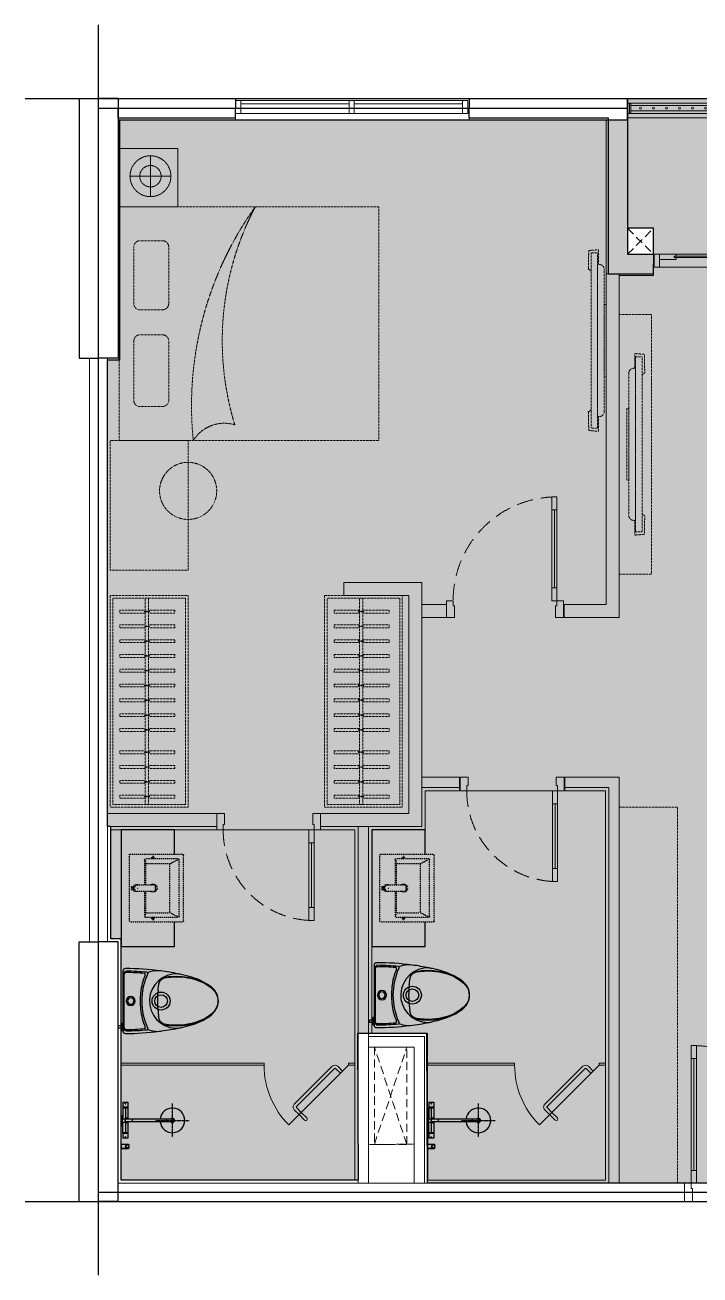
# Model space of a CAD drawing. Header units: millimetres. Extents: x -523 to 13143, y -735 to 8898.
# Drawn here: x -523 to 4676, y -735 to 8898 of the extents above; entities that cross this region are included whole.
import ezdxf

# ---------------------------------------------------------------- set-up
doc = ezdxf.new("R2010")
doc.units = ezdxf.units.MM
for name, pattern in [('3PN B$0$Z1.CH-TDH$0$CH-B1L$0$HIDDEN', [0.375, 0.25, -0.125]), ('CENTER2', [28.575, 19.05, -3.175, 3.175, -3.175]), ('HIDDEN', [9.525, 6.35, -3.175])]:
    doc.linetypes.add(name, pattern=pattern)
doc.layers.get('0').update_dxf_attribs({"color": 231})
doc.layers.get('DefPoints').update_dxf_attribs({"color": 191})
doc.layers.add('A-AREA-SPACE', color=130, linetype='Continuous', plot=False)
doc.layers.add('A-AREA-WALL-CENTER', color=210, linetype='Continuous', plot=False)
doc.layers.add('A-CONC', color=2, linetype='Continuous')
doc.layers.add('A-EQPM', color=127, linetype='Continuous')
for name, color, linetype, lineweight in [('A-DOOR', 142, 'Continuous', 9), ('A-FNSH', 253, 'Continuous', 9), ('A-FURN', 251, 'Continuous', 5), ('A-GLAZ', 141, 'Continuous', 13), ('A-HIDD', 45, 'HIDDEN', 9), ('A-PATT', 252, 'Continuous', 9), ('A-RAIL', 153, 'Continuous', 9), ('A-ThietBiVS', 135, 'Continuous', 18), ('A-WALL', 1, 'Continuous', 13), ('A-WALL-INT', 31, 'Continuous', 20)]:
    doc.layers.add(name, color=color, linetype=linetype, lineweight=lineweight)

# ---------------------------------------------------------------- blocks, each defined once
blk = doc.blocks.new('*U68')
for p, q in [((40, 75), (874, 75)), ((914, 75), (1748.1, 75))]:
    blk.add_line(p, q)
for points in [[(0, 100), (40, 100), (40, 0), (0, 0)], [(0, 100), (1788.1, 100), (1788.1, 0), (0, 0)], [(874, 100), (914, 100), (914, 0), (874, 0)], [(1748.1, 100), (1788.1, 100), (1788.1, 0), (1748.1, 0)]]:
    blk.add_lwpolyline(points, close=True)
blk = doc.blocks.new('*U66')
at = {"color": 251}
blk.add_line((-70, -100), (-70, -600), dxfattribs=at)
for points in [[(-800, 105), (-740, 105), (-740, 40), (-750, 40), (-750, 0), (-800, 0)], [(0, 105), (-60, 105), (-60, 40), (-50, 40), (-50, 0), (0, 0)], [(-50, 0), (-50, -700), (-90, -700), (-90, 0)], [(-50, -100), (-90, -100), (-90, -600), (-50, -600)]]:
    blk.add_lwpolyline(points, close=True)
at = {"color": 0, "linetype": '3PN B$0$Z1.CH-TDH$0$CH-B1L$0$HIDDEN', "ltscale": 500}
blk.add_arc((-50, 0), 700, 180, 270, dxfattribs=at)
blk = doc.blocks.new('*U5')
at = {"color": 251}
blk.add_line((70, -100), (70, -700), dxfattribs=at)
for points in [[(0, 130), (60, 130), (60, 40), (50, 40), (50, 0), (0, 0)], [(900, 130), (840, 130), (840, 40), (850, 40), (850, 0), (900, 0)], [(50, 0), (50, -800), (90, -800), (90, 0)], [(50, -100), (90, -100), (90, -700), (50, -700)]]:
    blk.add_lwpolyline(points, close=True)
at = {"color": 0, "linetype": '3PN B$0$Z1.CH-TDH$0$CH-B1L$0$HIDDEN', "ltscale": 500}
blk.add_arc((50, 0), 800, 270, 0, dxfattribs=at)
blk = doc.blocks.new('*U64')
at = {"color": 251}
blk.add_line((-70, -100), (-70, -961.4), dxfattribs=at)
for points in [[(-1161.4, 140), (-1101.4, 140), (-1101.4, 40), (-1111.4, 40), (-1111.4, 0), (-1161.4, 0)], [(0, 140), (-60, 140), (-60, 40), (-50, 40), (-50, 0), (0, 0)], [(-50, 0), (-50, -1061.4), (-90, -1061.4), (-90, 0)], [(-50, -100), (-90, -100), (-90, -961.4), (-50, -961.4)]]:
    blk.add_lwpolyline(points, close=True)
at = {"color": 0, "linetype": '3PN B$0$Z1.CH-TDH$0$CH-B1L$0$HIDDEN', "ltscale": 500}
blk.add_arc((-50, 0), 1061.4, 180, 270, dxfattribs=at)
blk = doc.blocks.new('*U67')
at = {"color": 251}
blk.add_line((-70, -100), (-70, -600), dxfattribs=at)
for points in [[(-800, 125), (-740, 125), (-740, 40), (-750, 40), (-750, 0), (-800, 0)], [(0, 125), (-60, 125), (-60, 40), (-50, 40), (-50, 0), (0, 0)], [(-50, 0), (-50, -700), (-90, -700), (-90, 0)], [(-50, -100), (-90, -100), (-90, -600), (-50, -600)]]:
    blk.add_lwpolyline(points, close=True)
at = {"color": 0, "linetype": '3PN B$0$Z1.CH-TDH$0$CH-B1L$0$HIDDEN', "ltscale": 500}
blk.add_arc((-50, 0), 700, 180, 270, dxfattribs=at)
blk = doc.blocks.new('250602-MB CO CAU CĂN HO X1-3A-1$0$B5-CT02_L31 CAN HO_T11-AP$0$B5.CT04_U31 (L6) CAN HO_T2-10$0$L17_T3-10$0$B6-CT02_U37A (16)$0$Xref MB T3.10 H1H5$0$$0$Xref-VCMT - wall$0$A$C09BE4E40')
at = {"ltscale": 500}
blk.add_circle((0, 0), 7.5, dxfattribs=at)
blk = doc.blocks.new('*U61')
at = {"layer": 'A-RAIL', "ltscale": 0.3}
for points in [[(0, -10), (4374.8, -10), (4374.8, -160), (0, -160)], [(0, -125), (15, -125), (15, -45), (0, -45)], [(15, -125), (25, -125), (25, -45), (15, -45)], [(25, -45), (25, -125), (4349.8, -125), (4349.8, -45)], [(25, -65), (25, -105), (4349.8, -105), (4349.8, -65)], [(4359.8, -125), (4349.8, -125), (4349.8, -45), (4359.8, -45)], [(4374.8, -125), (4359.8, -125), (4359.8, -45), (4374.8, -45)]]:
    blk.add_lwpolyline(points, close=True, dxfattribs=at)
for p in [(100, -85), (200, -85), (300, -85), (400, -85), (500, -85), (600, -85), (700, -85), (800, -85), (900, -85), (1000, -85), (1100, -85), (1200, -85), (1300, -85), (1400, -85), (1500, -85), (1600, -85), (1700, -85), (1800, -85), (1900, -85), (2000, -85), (2100, -85), (2200, -85), (2300, -85), (2400, -85), (2500, -85), (2600, -85), (2700, -85), (2800, -85), (2900, -85), (3000, -85), (3100, -85), (3200, -85), (3300, -85), (3400, -85), (3500, -85), (3600, -85), (3700, -85), (3800, -85), (3900, -85), (4000, -85), (4100, -85), (4200, -85), (4300, -85)]:
    blk.add_blockref('250602-MB CO CAU CĂN HO X1-3A-1$0$B5-CT02_L31 CAN HO_T11-AP$0$B5.CT04_U31 (L6) CAN HO_T2-10$0$L17_T3-10$0$B6-CT02_U37A (16)$0$Xref MB T3.10 H1H5$0$$0$Xref-VCMT - wall$0$A$C09BE4E40', p, dxfattribs=at)
blk = doc.blocks.new('*U21')
for p, q in [((577.6, 15.5), (577.6, 24.5)), ((1372.6, 60.5), (1372.6, 69.5))]:
    blk.add_line(p, q)
blk.add_lwpolyline([(419.4, 0), (2219.4, 0), (2219.4, 100), (419.4, 100)], close=True)
for points in [[(459.4, 54.5), (459.4, 0), (419.4, 0), (419.4, 100), (459.4, 100), (459.4, 0), (459.4, 0), (459.4, 54.5)], [(2179.4, 54.5), (2179.4, 0), (2219.4, 0), (2219.4, 100), (2179.4, 100), (2179.4, 0), (2179.4, 0), (2179.4, 54.5)], [(574.4, 0), (459.4, 0), (459.4, 10), (459.4, 10), (459.4, 40), (574.4, 40), (581.4, 40), (589.4, 40), (589.4, 25), (574.4, 25), (574.4, 15)], [(574.4, 0), (581.4, 0), (589.4, 0), (589.4, 15), (574.4, 15)], [(577.6, 15.5), (1265.9, 15.5), (1265.9, 24.5), (577.6, 24.5)], [(1384.4, 45), (1254.4, 45), (1254.4, 45), (1254.4, 45), (1254.4, 85), (1369.4, 85), (1376.4, 85), (1384.4, 85), (1384.4, 70), (1369.4, 70), (1369.4, 60), (1384.4, 60), (1384.4, 45)], [(1254.4, 0), (1384.4, 0), (1384.4, 0), (1384.4, 0), (1384.4, 40), (1269.4, 40), (1262.4, 40), (1254.4, 40), (1254.4, 25), (1269.4, 25), (1269.4, 15), (1254.4, 15), (1254.4, 0)], [(1372.6, 60.5), (2061.4, 60.5), (2061.4, 69.5), (1372.6, 69.5)], [(2179.4, 45), (2179.4, 45), (2179.4, 85), (2064.9, 85), (2057.9, 85), (2049.9, 85), (2049.9, 70), (2064.9, 70), (2064.9, 60)], [(2064.9, 60), (2049.9, 60), (2049.9, 45), (2179.4, 45), (2179.4, 45), (2179.4, 45), (2179.4, 45)]]:
    blk.add_lwpolyline(points)
blk = doc.blocks.new('s1_giuong_2000x1800')
at = {"linetype": 'HIDDEN', "ltscale": 0.3}
for p, q in [((111.4, 1491.3), (111.4, 1054.5)), ((332.5, 1539.1), (159.2, 1539.1)), ((380.4, 1054.5), (380.4, 1491.3)), ((159.2, 1006.7), (332.5, 1006.7)), ((159.2, 814), (332.5, 814)), ((111.4, 308.7), (111.4, 766.1)), ((380.4, 766.1), (380.4, 308.7)), ((332.5, 260.9), (159.2, 260.9))]:
    blk.add_line(p, q, dxfattribs=at)
blk.add_lwpolyline([(2000, 1800), (2000, 0), (0, 0), (0, 1800), (2000, 1800)], dxfattribs=at)
for centre, radius, start, end in [((3190.5, 268.7), 2634.4, 144.46079, 185.85465), ((3015.1, 768.5), 2222.2, 152.34351, 196.95563), ((159.2, 1491.3), 47.8, 90, 180), ((332.5, 1491.3), 47.8, 0, 90), ((159.2, 1054.5), 47.8, 180, 270), ((332.5, 1054.5), 47.8, 270, 0), ((159.2, 766.1), 47.8, 90, 180), ((332.5, 766.1), 47.8, 0, 90), ((159.2, 308.7), 47.8, 180, 270), ((332.5, 308.7), 47.8, 270, 0), ((808.7, -149.5), 281.8, 73.3332, 147.96181)]:
    blk.add_arc(centre, radius, start, end, dxfattribs=at)
blk = doc.blocks.new('s1_dongiuong2_i1')
at = {"linetype": 'HIDDEN', "ltscale": 0.5}
for p, q in [((239.8, 78.7), (239.8, 393.6)), ((77.6, 236.2), (392.4, 236.2))]:
    blk.add_line(p, q, dxfattribs=at)
blk.add_lwpolyline([(0, 450), (450, 450), (450, 0), (0, 0)], close=True, dxfattribs=at)
for radius in [157.4, 82.4]:
    blk.add_circle((239.8, 236.2), radius, dxfattribs=at)
blk = doc.blocks.new('s1_tuquanao_i1')
at = {"linetype": 'HIDDEN', "ltscale": 0.3}
for p, q in [((112.9, 295.6), (112.9, 497.7)), ((112.9, 497.7), (134.9, 497.7)), ((134.9, 497.7), (134.9, 295.6)), ((226.9, 295.6), (226.9, 497.7)), ((226.9, 497.7), (248.9, 497.7)), ((248.9, 497.7), (248.9, 295.6)), ((340.9, 295.6), (340.9, 497.7)), ((340.9, 497.7), (362.9, 497.7)), ((362.9, 497.7), (362.9, 295.6)), ((454.9, 295.6), (454.9, 497.7)), ((454.9, 497.7), (476.9, 497.7)), ((476.9, 497.7), (476.9, 295.6)), ((568.9, 295.6), (568.9, 497.7)), ((568.9, 497.7), (590.9, 497.7)), ((590.9, 497.7), (590.9, 295.6)), ((682.9, 295.6), (682.9, 497.7)), ((682.9, 497.7), (704.9, 497.7)), ((704.9, 497.7), (704.9, 295.6)), ((796.9, 295.6), (796.9, 497.7)), ((796.9, 497.7), (818.9, 497.7)), ((818.9, 497.7), (818.9, 295.6)), ((910.9, 295.6), (910.9, 497.7)), ((910.9, 497.7), (932.9, 497.7)), ((932.9, 497.7), (932.9, 295.6)), ((1024.9, 295.6), (1024.9, 497.7)), ((1024.9, 497.7), (1046.9, 497.7)), ((1046.9, 497.7), (1046.9, 295.6)), ((1196.9, 295.6), (1196.9, 497.7)), ((1196.9, 497.7), (1218.9, 497.7)), ((1218.9, 497.7), (1218.9, 295.6)), ((1310.9, 295.6), (1310.9, 497.7)), ((1310.9, 497.7), (1332.9, 497.7)), ((1332.9, 497.7), (1332.9, 295.6)), ((1424.9, 295.6), (1424.9, 497.7)), ((1424.9, 497.7), (1446.9, 497.7)), ((1446.9, 497.7), (1446.9, 295.6)), ((1538.9, 295.6), (1538.9, 497.7)), ((1538.9, 497.7), (1560.9, 497.7)), ((1560.9, 497.7), (1560.9, 295.6)), ((20, 269.2), (20, 295.6)), ((20, 295.6), (1610, 295.6)), ((121.3, 301.7), (125.7, 301.7)), ((121.3, 262.9), (121.3, 301.7)), ((125.7, 301.7), (125.7, 262.9)), ((235.3, 301.7), (239.7, 301.7)), ((235.3, 262.9), (235.3, 301.7)), ((239.7, 301.7), (239.7, 262.9)), ((349.3, 301.7), (353.7, 301.7)), ((349.3, 262.9), (349.3, 301.7)), ((353.7, 301.7), (353.7, 262.9)), ((463.3, 301.7), (467.7, 301.7)), ((463.3, 262.9), (463.3, 301.7)), ((467.7, 301.7), (467.7, 262.9)), ((577.3, 301.7), (581.7, 301.7)), ((577.3, 262.9), (577.3, 301.7)), ((581.7, 301.7), (581.7, 262.9)), ((691.3, 301.7), (695.7, 301.7)), ((691.3, 262.9), (691.3, 301.7)), ((695.7, 301.7), (695.7, 262.9)), ((805.3, 301.7), (809.7, 301.7)), ((805.3, 262.9), (805.3, 301.7)), ((809.7, 301.7), (809.7, 262.9)), ((919.3, 301.7), (923.7, 301.7)), ((919.3, 262.9), (919.3, 301.7)), ((923.7, 301.7), (923.7, 262.9)), ((1033.3, 301.7), (1037.7, 301.7)), ((1033.3, 262.9), (1033.3, 301.7)), ((1037.7, 301.7), (1037.7, 262.9)), ((1205.3, 301.7), (1209.7, 301.7)), ((1205.3, 262.9), (1205.3, 301.7)), ((1209.7, 301.7), (1209.7, 262.9)), ((1319.3, 301.7), (1323.7, 301.7)), ((1319.3, 262.9), (1319.3, 301.7)), ((1323.7, 301.7), (1323.7, 262.9)), ((1433.3, 301.7), (1437.7, 301.7)), ((1433.3, 262.9), (1433.3, 301.7)), ((1437.7, 301.7), (1437.7, 262.9)), ((1547.3, 301.7), (1551.7, 301.7)), ((1547.3, 262.9), (1547.3, 301.7)), ((1551.7, 301.7), (1551.7, 262.9)), ((1610, 295.6), (1610, 269.2)), ((1610, 269.2), (20, 269.2)), ((112.9, 74.6), (112.9, 269.2)), ((125.7, 262.9), (121.3, 262.9)), ((134.9, 269.2), (134.9, 74.6)), ((226.9, 74.6), (226.9, 269.2)), ((239.7, 262.9), (235.3, 262.9)), ((248.9, 269.2), (248.9, 74.6)), ((340.9, 74.6), (340.9, 269.2)), ((353.7, 262.9), (349.3, 262.9)), ((362.9, 269.2), (362.9, 74.6)), ((454.9, 74.6), (454.9, 269.2)), ((467.7, 262.9), (463.3, 262.9)), ((476.9, 269.2), (476.9, 74.6)), ((568.9, 74.6), (568.9, 269.2)), ((581.7, 262.9), (577.3, 262.9)), ((590.9, 269.2), (590.9, 74.6)), ((682.9, 74.6), (682.9, 269.2)), ((695.7, 262.9), (691.3, 262.9)), ((704.9, 269.2), (704.9, 74.6)), ((796.9, 74.6), (796.9, 269.2)), ((809.7, 262.9), (805.3, 262.9)), ((818.9, 269.2), (818.9, 74.6)), ((910.9, 74.6), (910.9, 269.2)), ((923.7, 262.9), (919.3, 262.9)), ((932.9, 269.2), (932.9, 74.6)), ((1024.9, 74.6), (1024.9, 269.2)), ((1037.7, 262.9), (1033.3, 262.9)), ((1046.9, 269.2), (1046.9, 74.6)), ((1196.9, 74.6), (1196.9, 269.2)), ((1209.7, 262.9), (1205.3, 262.9)), ((1218.9, 269.2), (1218.9, 74.6)), ((1310.9, 74.6), (1310.9, 269.2)), ((1323.7, 262.9), (1319.3, 262.9)), ((1332.9, 269.2), (1332.9, 74.6)), ((1424.9, 74.6), (1424.9, 269.2)), ((1437.7, 262.9), (1433.3, 262.9)), ((1446.9, 269.2), (1446.9, 74.6)), ((1538.9, 74.6), (1538.9, 269.2)), ((1551.7, 262.9), (1547.3, 262.9)), ((1560.9, 269.2), (1560.9, 74.6)), ((134.9, 74.6), (112.9, 74.6)), ((248.9, 74.6), (226.9, 74.6)), ((362.9, 74.6), (340.9, 74.6)), ((476.9, 74.6), (454.9, 74.6)), ((590.9, 74.6), (568.9, 74.6)), ((704.9, 74.6), (682.9, 74.6)), ((818.9, 74.6), (796.9, 74.6)), ((932.9, 74.6), (910.9, 74.6)), ((1046.9, 74.6), (1024.9, 74.6)), ((1218.9, 74.6), (1196.9, 74.6)), ((1332.9, 74.6), (1310.9, 74.6)), ((1446.9, 74.6), (1424.9, 74.6)), ((1560.9, 74.6), (1538.9, 74.6))]:
    blk.add_line(p, q, dxfattribs=at)
for points in [[(1630, 600), (1630, 0), (0, 0), (0, 600)], [(1610, 580), (1610, 20), (20, 20), (20, 580)]]:
    blk.add_lwpolyline(points, close=True, dxfattribs=at)
blk = doc.blocks.new('s1_tv_i1')
at = {"linetype": 'HIDDEN', "ltscale": 0.3}
for points in [[(60, 1285.4), (60, 1399.2), (133.9, 1393.3), (137.3, 1251.1), (116.2, 1234.4)], [(60, 113.8), (60, 0), (133.9, 5.9), (137.3, 148.1), (116.2, 164.8)]]:
    blk.add_lwpolyline(points, dxfattribs=at)
for points in [[(66.2, 24.6), (116.2, 24.6), (116.2, 1374.6), (66.2, 1374.6)], [(0, 976.5), (14.2, 976.5), (14.2, 422.7), (0, 422.7)]]:
    blk.add_lwpolyline(points, close=True, dxfattribs=at)
blk.add_lwpolyline([(66.2, 113.8), (52.5, 113.8, -0.414214), (14.2, 152.2), (14.2, 1247, -0.414214), (52.5, 1285.4), (66.2, 1285.4)], format="xyb", close=True, dxfattribs=at)
blk = doc.blocks.new('s1_bantrangdiem_i1')
at = {"linetype": 'HIDDEN', "ltscale": 0.3}
blk.add_lwpolyline([(0, 600), (0, 0), (1000, 0), (1000, 600)], close=True, dxfattribs=at)
blk.add_circle((388.9, 600), 220, dxfattribs=at)
blk = doc.blocks.new('s1_bantv_i1')
at = {"linetype": 'HIDDEN', "ltscale": 0.3}
for points in [[(0, 0), (0, 2000), (250, 2000), (250, 0), (50, 0), (50, 0)], [(126.4, 325), (176.4, 325), (176.4, 1675), (126.4, 1675)], [(60.2, 1276.9), (74.3, 1276.9), (74.3, 723.1), (60.2, 723.1)]]:
    blk.add_lwpolyline(points, close=True, dxfattribs=at)
for points in [[(120.1, 1585.8), (120.1, 1699.6), (194, 1693.7), (197.4, 1551.5), (176.4, 1534.8)], [(120.1, 414.2), (120.1, 300.4), (194, 306.3), (197.4, 448.5), (176.4, 465.2)]]:
    blk.add_lwpolyline(points, dxfattribs=at)
blk.add_lwpolyline([(126.4, 414.2), (112.7, 414.2, -0.414214), (74.3, 452.6), (74.3, 1547.4, -0.414214), (112.7, 1585.8), (126.4, 1585.8)], format="xyb", close=True, dxfattribs=at)
blk = doc.blocks.new('s1_boncau_i1')
for p, q in [((-96.5, 692.8), (-78.6, 709)), ((-230, 0), (230, 0))]:
    blk.add_line(p, q)
at = {"flags": 128}
for points in [[(-117.7, 275.7), (-120, 276), (-121.4, 276.2), (-122.7, 276.4), (-123.5, 276.5), (-124.4, 276.7), (-125.4, 276.8), (-126.4, 277), (-127.4, 277.2), (-128, 277.3), (-128.5, 277.4), (-129.1, 277.5), (-129.6, 277.6), (-130.2, 277.7), (-130.8, 277.9), (-131.5, 278), (-132.1, 278.1), (-132.8, 278.3), (-133.4, 278.5), (-134.1, 278.6), (-134.8, 278.8), (-135.5, 279), (-136.2, 279.2), (-136.9, 279.4), (-137.7, 279.6), (-138.4, 279.9), (-139.2, 280.1), (-140, 280.4), (-140.7, 280.6), (-141.5, 280.9), (-142.3, 281.2), (-143.2, 281.5), (-144, 281.9), (-144.8, 282.2), (-145.7, 282.6), (-146.6, 283), (-147.5, 283.4), (-148.3, 283.9), (-149.3, 284.3), (-150.2, 284.8), (-151.1, 285.4), (-152, 285.9), (-153, 286.5), (-153.9, 287.1), (-154.8, 287.7), (-155.8, 288.4), (-156.7, 289), (-157.6, 289.8), (-158.6, 290.5), (-159.5, 291.3), (-160.4, 292.1), (-161.3, 293), (-162.2, 293.8), (-163.1, 294.7), (-164, 295.7), (-164.8, 296.6), (-165.7, 297.7), (-166.5, 298.7), (-167.3, 299.8), (-168.1, 300.9), (-168.9, 302.1), (-169.7, 303.4), (-170.5, 304.7), (-171.3, 306.1), (-172.1, 307.6), (-172.6, 308.4), (-177.8, 320.7), (-181.3, 335.6), (-183.3, 351.6), (-184.8, 368.7), (-185.9, 386.9), (-186.6, 406.5), (-186.6, 427.6), (-185.7, 450.3), (-183.4, 475.1), (-179.5, 502), (-173.2, 531.4), (-163.7, 564.2), (-151.2, 597.9), (-136.9, 628), (-121.9, 653.2), (-106.1, 674.7), (-89.7, 692.9), (-72.8, 707.6), (-55.4, 718.6), (-37.4, 726.3), (-18.7, 730.7), (0, 732.1), (18.7, 730.7), (37.4, 726.3), (55.4, 718.6), (72.8, 707.6), (89.7, 692.9), (106.1, 674.7), (121.9, 653.2), (136.9, 628), (151.2, 597.9), (163.7, 564.2), (173.2, 531.4), (179.5, 502), (183.4, 475.1), (185.7, 450.3), (186.6, 427.6), (186.6, 406.5), (185.9, 386.9), (184.8, 368.7), (183.3, 351.6), (181.3, 335.6), (177.8, 320.7), (172.6, 308.4), (172.1, 307.6), (171.3, 306.1), (170.5, 304.7), (169.7, 303.4), (168.9, 302.1), (168.1, 300.9), (167.3, 299.8), (166.5, 298.7), (165.7, 297.7), (164.8, 296.6), (164, 295.7), (163.1, 294.7), (162.2, 293.8), (161.3, 293), (160.4, 292.1), (159.5, 291.3), (158.6, 290.5), (157.6, 289.8), (156.7, 289), (155.8, 288.4), (154.8, 287.7), (153.9, 287.1), (153, 286.5), (152, 285.9), (151.1, 285.4), (150.2, 284.8), (149.3, 284.3), (148.3, 283.9), (147.5, 283.4), (146.6, 283), (145.7, 282.6), (144.8, 282.2), (144, 281.9), (143.2, 281.5), (142.3, 281.2), (141.5, 280.9), (140.7, 280.6), (140, 280.4), (139.2, 280.1), (138.4, 279.9), (137.7, 279.6), (136.9, 279.4), (136.2, 279.2), (135.5, 279), (134.8, 278.8), (134.1, 278.6), (133.4, 278.5), (132.8, 278.3), (132.1, 278.1), (131.5, 278), (130.8, 277.9), (130.2, 277.7), (129.6, 277.6), (129.1, 277.5), (128.5, 277.4), (128, 277.3), (127.4, 277.2), (126.4, 277), (125.4, 276.8), (124.4, 276.7), (123.5, 276.5), (122.7, 276.4), (121.4, 276.2), (120, 276), (117.7, 275.7)], [(-189.1, 364.5), (-191.5, 413), (-189.5, 457.8), (-184.2, 498.4), (-176.3, 535.2), (-166.5, 568.7), (-155.3, 599.2), (-142.8, 626.8), (-128.8, 651.7), (-113.3, 673.7)], [(189.1, 364.5), (191.5, 413), (189.5, 457.8), (184.2, 498.4), (176.3, 535.2), (166.5, 568.7), (155.3, 599.2), (142.8, 626.8)], [(-176.2, 317), (-178.3, 319.5), (-183.2, 329.2), (-186.1, 340.3), (-187.8, 352.4), (-189.1, 364.2)], [(176.2, 317), (178.3, 319.5), (183.2, 329.2), (186.1, 340.3), (187.8, 352.4), (189.1, 364.2)], [(-84.8, 271.5), (-89.1, 272), (-95.9, 272.8), (-101.5, 273.5), (-105.6, 274), (-110.5, 274.7), (-113.5, 275.1), (-117.9, 275.8)], [(-81.7, 271.2), (-82.8, 271.3), (-83.9, 271.4), (-84.4, 271.5)], [(-81.5, 271.2), (-80, 271), (-51.1, 268.2), (-23.8, 266.6), (0, 266.1), (23.8, 266.6), (51.1, 268.2), (80, 271), (81.5, 271.2), (89.1, 272), (95.9, 272.8), (101.5, 273.5), (105.6, 274), (110.5, 274.7), (113.5, 275.1), (117.9, 275.8)], [(-209.9, 7.4), (0, 7.4), (209.9, 7.4)], [(172.5, -8), (172.5, -10), (227.5, -10), (227.5, -8)], [(210.3, -10), (210.3, -35), (189.7, -35), (189.7, -10)]]:
    blk.add_lwpolyline(points, dxfattribs=at)
for radius in [69.3, 48.7]:
    blk.add_circle((0, 295), radius)
for centre, radius, start, end in [((1748.5, 25.9), 1998.5, 168.48086, 172.33443), ((-262.8, 333), 481.4, 10.9931, 14.31372), ((-2151.7, -33.9), 2405.6, 7.47988, 10.9931), ((1749.7, 25.7), 1999.7, 172.33283, 180.16526), ((-1697, 25.8), 1947, 359.82704, 7.47988), ((-230, 20), 20, 180.1703, 270), ((230, 20), 20, 270, 359.82704)]:
    blk.add_arc(centre, radius, start, end)
for points, knots in [([(203.7, 452.1), (191.2, 504.5), (173.3, 574), (126.1, 658.7), (81.8, 716.1), (7.5, 743.8), (-65.8, 725.1), (-118, 673.2), (-169.3, 584), (-194.8, 497), (-209.7, 425), (-209.7, 425)], [1.625805, 1.625805, 1.625805, 1.625805, 17.648714, 23.033946, 30.650582, 38.973508, 45.100336, 52.3114, 60.376887, 75.881368, 79.182573, 79.182573, 79.182573, 79.182573]), ([(-211.4, 192.7), (-214.9, 194.3), (-219.1, 192.8), (-220.7, 189.3), (-221.1, 188.6), (-221.3, 187.8), (-221.4, 187)], [0, 0, 0, 0, 1, 1, 1, 2, 2, 2, 2]), ([(221.4, 187), (221, 190.8), (217.6, 193.7), (213.7, 193.3), (212.9, 193.2), (212.1, 193), (211.4, 192.7)], [0, 0, 0, 0, 1, 1, 1, 2, 2, 2, 2]), ([(-203.1, 173.2), (-206.7, 174.7), (-210.8, 173), (-212.3, 169.4), (-212.6, 168.8), (-212.8, 168.1), (-212.8, 167.3)], [0, 0, 0, 0, 1, 1, 1, 2, 2, 2, 2]), ([(212.8, 167.3), (212.5, 171.2), (209.1, 174), (205.3, 173.7), (204.5, 173.7), (203.8, 173.5), (203.1, 173.2)], [0, 0, 0, 0, 1, 1, 1, 2, 2, 2, 2]), ([(0, 95.5), (-19.3, 95.5), (-35, 79.8), (-35, 60.5), (-35, 41.2), (-19.3, 25.5), (0, 25.5)], [0, 0, 0, 0, 1, 1, 1, 2, 2, 2, 2]), ([(0, 85.5), (-13.8, 85.5), (-25, 74.3), (-25, 60.5), (-25, 46.7), (-13.8, 35.5), (0, 35.5)], [0, 0, 0, 0, 1, 1, 1, 2, 2, 2, 2]), ([(0, 25.5), (19.3, 25.5), (35, 41.2), (35, 60.5), (35, 79.8), (19.3, 95.5), (0, 95.5)], [0, 0, 0, 0, 1, 1, 1, 2, 2, 2, 2]), ([(0, 35.5), (13.8, 35.5), (25, 46.7), (25, 60.5), (25, 74.3), (13.8, 85.5), (0, 85.5)], [0, 0, 0, 0, 1, 1, 1, 2, 2, 2, 2]), ([(199.5, 7.4), (210.5, 7.4), (219.5, 16.4), (219.5, 27.4), (219.5, 27.5), (219.5, 27.6), (219.5, 27.7)], [0, 0, 0, 0, 1, 1, 1, 2, 2, 2, 2]), ([(209.9, 7.4), (220.9, 7.4), (229.9, 16.4), (229.9, 27.4), (229.9, 27.5), (229.9, 27.6), (229.9, 27.7)], [0, 0, 0, 0, 1, 1, 1, 2, 2, 2, 2])]:
    blk.add_open_spline(points, degree=3, knots=knots)
for points in [[(115, 671.1), (107.8, 680.2), (100, 688.9), (91.8, 697.1)], [(-209.8, 424.9), (-215.2, 309), (-125.7, 210.7), (-9.9, 205.2)], [(-9.9, 205.2), (106, 199.8), (204.3, 289.3), (209.8, 405.1)], [(209.8, 405.1), (210.1, 411.7), (210.1, 418.3), (209.8, 424.9)], [(-232.1, 292.5), (-236.5, 259.8), (-232.3, 226.6), (-220, 196)], [(220, 196), (232.3, 226.6), (236.5, 259.8), (232.1, 292.5)], [(-211.4, 192.7), (-145.2, 161.7), (-73.1, 145.7), (0, 145.7)], [(0, 145.7), (73.1, 145.7), (145.2, 161.7), (211.4, 192.7)], [(-221.4, 187), (-226.3, 134), (-229.2, 80.9), (-229.9, 27.7)], [(-212.8, 167.3), (-216.7, 120.9), (-218.9, 74.3), (-219.5, 27.7)], [(-203.1, 173.2), (-158.2, 154.4), (-110.7, 142.3), (-62.2, 137.2)], [(-62.2, 137.2), (-41.5, 135.1), (-20.8, 134), (0, 134)], [(0, 134), (20.8, 134), (41.5, 135.1), (62.2, 137.2)], [(62.2, 137.2), (110.7, 142.3), (158.2, 154.4), (203.1, 173.2)], [(219.5, 27.7), (218.9, 74.3), (216.7, 120.9), (212.8, 167.3)], [(229.9, 27.7), (229.2, 80.9), (226.3, 134), (221.4, 187)], [(-229.9, 27.7), (-230, 16.6), (-221.2, 7.6), (-210.1, 7.4)], [(-219.5, 27.7), (-219.6, 16.6), (-210.8, 7.5), (-199.8, 7.4)], [(-210.1, 7.4), (-210.1, 7.4), (-210, 7.4), (-209.9, 7.4)], [(-199.8, 7.4), (-199.7, 7.4), (-199.6, 7.4), (-199.5, 7.4)], [(174.9, -0.5), (173.3, -2.7), (172.5, -5.3), (172.5, -8)], [(227.5, -8), (227.5, -5.3), (226.7, -2.7), (225.1, -0.5)]]:
    blk.add_open_spline(points, degree=3)
blk = doc.blocks.new('s1_lavabo_i1')
at = {"linetype": 'HIDDEN', "extrusion": (0, 0, -1)}
for p, q in [((190, 474), (190, 66)), ((704, 480), (196, 480)), ((225, 439), (225, 186)), ((669, 445), (231, 445)), ((259.6, 377.6), (231.2, 434.4)), ((640.4, 377.6), (668.8, 434.4)), ((675, 186), (675, 439)), ((710, 66), (710, 474)), ((260, 193.5), (260, 369)), ((634, 375), (266, 375)), ((640, 193.5), (640, 369)), ((200.5, 245), (229.5, 245)), ((215, 230.5), (215, 259.5)), ((426, 261.7), (426, 262.4)), ((426, 99), (426, 261.7)), ((428, 264.4), (472, 264.4)), ((428, 264.4), (472, 264.4)), ((472, 263.7), (428, 263.7)), ((474, 261.7), (474, 262.4)), ((474, 99), (474, 261.7)), ((699.5, 245), (670.5, 245)), ((685, 230.5), (685, 259.5)), ((231, 180), (426, 180)), ((232.4, 183), (257.6, 188.4)), ((266, 187.5), (426, 187.5)), ((423.5, 130), (424.6, 130)), ((428, 97), (434.4, 97)), ((434.4, 97), (465.6, 97)), ((434.4, 97), (435.6, 96.3)), ((434.5, 103.8), (434.5, 108.8)), ((434.5, 108.8), (435.1, 108.8)), ((435.1, 103.8), (434.5, 103.8)), ((435.1, 103.8), (434.5, 103.8)), ((435.1, 108.8), (435.1, 106.6)), ((435.1, 106.6), (436.9, 106.6)), ((436.9, 106), (435.1, 106)), ((435.1, 106), (435.1, 103.8)), ((436.9, 106), (435.1, 106)), ((435.1, 106), (435.1, 106)), ((436.9, 106.6), (436.9, 108.8)), ((436.9, 108.8), (437.5, 108.8)), ((436.9, 103.8), (436.9, 106)), ((436.9, 106), (436.9, 106)), ((437.5, 103.8), (436.9, 103.8)), ((437.5, 103.8), (436.9, 103.8)), ((437.5, 108.8), (437.5, 103.8)), ((445, 125), (455, 125)), ((462.5, 104.1), (462.5, 108.5)), ((462.8, 108.8), (465.5, 108.8)), ((465.5, 103.8), (462.8, 103.8)), ((465.5, 103.8), (462.8, 103.8)), ((462.8, 103.8), (462.8, 103.8)), ((465.5, 108.2), (463.1, 108.2)), ((463.1, 108.2), (463.1, 104.4)), ((465.5, 108.2), (463.1, 108.2)), ((463.1, 108.2), (463.1, 108.2)), ((463.1, 104.4), (465.5, 104.4)), ((464.4, 96.3), (465.6, 97)), ((465.5, 108.8), (465.5, 108.2)), ((465.5, 104.4), (465.5, 103.8)), ((465.6, 97), (472, 97)), ((474, 187.5), (634, 187.5)), ((474, 180), (669, 180)), ((474, 130), (474, 131.6)), ((475.4, 130), (476.5, 130)), ((667.6, 183), (642.4, 188.4)), ((196, 60), (704, 60)), ((435.6, 96.3), (438, 95)), ((437.5, 79.6), (437.5, 93.7)), ((439, 94), (439.5, 94)), ((442.5, 95.7), (439.5, 95.7)), ((460.5, 94), (439.5, 94)), ((450, 88.1), (439.5, 88.1)), ((439.5, 77.6), (460.5, 77.6)), ((442.5, 95.5), (457.5, 95.5)), ((450, 88.1), (460.5, 88.1)), ((460.5, 95.7), (457.5, 95.7)), ((461, 94), (460.5, 94)), ((462, 95), (464.4, 96.3)), ((462.5, 79.6), (462.5, 93.7))]:
    blk.add_line(p, q, dxfattribs=at).dxf.unprotected_set("ltscale", 0)
at = {"linetype": 'Continuous', "ltscale": 25}
blk.add_lwpolyline([(190, 410), (0, 410), (0, 0), (0, 0), (900, 0), (900, 0), (900, 410), (710, 410)], dxfattribs=at)
at = {"linetype": 'HIDDEN', "extrusion": (0, 0, -1)}
for centre in [(-215, 245), (-685, 245)]:
    blk.add_circle(centre, 7.5, dxfattribs=at).dxf.unprotected_set("ltscale", 0)
for centre, radius, start, end in [((-196, 474), 6, 0, 90), ((-231, 439), 6, 0, 90), ((-669, 439), 6, 90, 180), ((-704, 474), 6, 90, 180), ((-266, 369), 6, 0, 90), ((-634, 369), 6, 90, 180), ((-266, 193.5), 6, 270, 0), ((-450, 245), 31, 320.62686, 219.37314), ((-428, 261.7), 1.99, 0.21514, 90.21353), ((-472, 261.7), 1.99, 89.78647, 179.78486), ((-634, 193.5), 6, 180, 270), ((-231, 186), 6, 270, 0), ((-450, 119.7), 27.5, 330.77713, 28.35181), ((-450, 119.7), 26.5, 334.91237, 25.31609), ((-428, 99), 2, 270, 0), ((-462.8, 108.5), 0.298, 0.21514, 90.21353), ((-462.8, 104.1), 0.298, 269.78647, 359.78486), ((-462.8, 104.1), 0.298, 269.78647, 359.78486), ((-472, 99), 2, 180, 270), ((-450, 119.7), 27.5, 151.71586, 209.22287), ((-450, 119.7), 26.5, 155.77926, 205.08763), ((-669, 186), 6, 180, 270), ((-196, 66), 6, 270, 0), ((-439.5, 93.7), 2, 0, 39.63723), ((-439, 92.5), 1.5, 0, 90), ((-439, 89.6), 1.5, 270, 0), ((-439.5, 79.6), 2, 270, 0), ((-439.5, 93.7), 2, 40.4673, 90), ((-460.5, 93.7), 2, 90, 139.78439), ((-460.5, 79.6), 2, 180, 270), ((-461, 92.5), 1.5, 90, 180), ((-461, 89.6), 1.5, 180, 270), ((-460.5, 93.7), 2, 140.35533, 180), ((-704, 66), 6, 180, 270)]:
    blk.add_arc(centre, radius, start, end, dxfattribs=at).dxf.unprotected_set("ltscale", 0)
for centre, start_param, end_param in [((428, 262.4), 0, 1.570796), ((472, 262.4), 1.570796, 3.141593)]:
    blk.add_ellipse(centre, major_axis=(-2, 0), ratio=0.984382, start_param=start_param, end_param=end_param, dxfattribs=at).dxf.unprotected_set("ltscale", 0)
at = {"linetype": 'HIDDEN'}
for points, knots in [([(426, 130.6), (426, 130.8), (426, 131.4), (426, 132.7), (426, 134.5), (426, 136.5), (426, 138.3), (426, 139.4), (426, 139.7)], [0, 0, 0, 0, 0.170042, 0.387138, 0.569985, 0.748798, 0.931358, 1, 1, 1, 1]), ([(474, 130.6), (474, 130.8), (474, 131.4), (474, 132.7), (474, 134.5), (474, 136.5), (474, 138.3), (474, 139.4), (474, 139.7)], [0, 0, 0, 0, 0.170042, 0.387138, 0.569985, 0.748798, 0.931358, 1, 1, 1, 1]), ([(439.5, 88.1), (439.4, 88.1), (439.3, 88.1), (439.2, 88.1), (439, 88.1), (439, 88.1), (439, 88.1)], [0, 0, 0, 0, 0.250855, 0.500152, 0.749125, 1, 1, 1, 1]), ([(460.5, 88.1), (460.6, 88.1), (460.7, 88.1), (460.8, 88.1), (461, 88.1), (461, 88.1), (461, 88.1)], [0, 0, 0, 0, 0.250855, 0.500152, 0.749125, 1, 1, 1, 1])]:
    blk.add_open_spline(points, degree=3, knots=knots, dxfattribs=at).dxf.unprotected_set("ltscale", 0)
blk = doc.blocks.new('s1_voisentam_i1')
at = {"linetype": 'CENTER2', "ltscale": 0.02}
for p, q in [((0, 262), (0, 522)), ((130, 392), (-130, 392))]:
    blk.add_line(p, q, dxfattribs=at)
for p, q in [((-12, 346.5), (-12, 392)), ((12, 392), (12, 346.5)), ((-12, 85), (-12, 346.5)), ((12, 346.5), (-12, 346.5)), ((12, 346.5), (12, 85)), ((-141.5, 10.5), (-141.5, 48.5)), ((-141, 49), (-101.5, 49)), ((-141, 10), (-141, 49)), ((-141, 10), (-101.5, 10)), ((-101.5, 49), (-101.5, 10)), ((-96.5, 48), (-101.5, 48)), ((-101.5, 11), (-96.5, 11)), ((-101.5, 10), (-12.5, 10)), ((-96.5, 11), (-96.5, 49)), ((-96.5, 49), (-12, 49)), ((-96.5, 29.5), (-12, 29.5)), ((-38.5, 0), (-38.5, 5)), ((-38.5, 5), (38.5, 5)), ((-38.5, 0), (38.5, 0)), ((-12.5, 5), (-12.5, 34.4)), ((12, 85), (-12, 85)), ((-12, 39.5), (-12, 85)), ((12, 85), (12, 39.5)), ((12, 49), (96.5, 49)), ((12, 29.5), (96.5, 29.5)), ((12.5, 5), (12.5, 34.4)), ((97.5, 10), (12.5, 10)), ((38.5, 0), (38.5, 5)), ((96.5, 49), (96.5, 13.5)), ((96.5, 45.5), (97.5, 45.5)), ((97.5, 13.5), (96.5, 13.5)), ((97.5, 10), (97.5, 49)), ((97.5, 49), (137, 49)), ((97.5, 10), (137, 10)), ((137, 49), (137, 10))]:
    blk.add_line(p, q)
at = {"linetype": 'Continuous', "lineweight": 30}
for p, q in [((184.5, 0.5), (184.5, 54)), ((215.5, 0.5), (215.5, 54))]:
    blk.add_line(p, q, dxfattribs=at)
blk.add_lwpolyline([(208.5, 49.8), (208.5, 54, -0.414214), (209.5, 55), (214.5, 55, -0.414242), (215.5, 54), (215.5, 0.5, -0.414213), (215, 0), (185, 0, -0.414213), (184.5, 0.5), (184.5, 54, -0.414214), (185.5, 55), (190.5, 55, -0.414214), (191.5, 54), (191.5, 49.8), (191.5, 49.7, 1.877108), (208.5, 49.7), (208.5, 49.8)], format="xyb", close=True)
for radius in [12.5, 12.2]:
    blk.add_circle((200, 44), radius)
for centre, radius, start, end in [((0, 392), 95, 277.25675, 262.74326), ((0, 392), 16.5, 359.82258, 179.82258), ((0, 392), 16.5, 179.82258, 223.34176), ((0, 392), 15.5, 359.82258, 179.82258), ((0, 392), 15.5, 179.82258, 219.26803), ((0, 392), 12.2, 359.82258, 179.82258), ((0, 392), 12.2, 179.82258, 189.65149), ((0, 392), 12, 0, 180), ((0, 392), 15.5, 320.73197, 359.82258), ((0, 392), 12.2, 350.34851, 359.82258), ((0, 392), 16.5, 316.65824, 359.82258), ((-141, 48.5), 0.5, 90, 180), ((-130.5, 29.6), 3.13, 0.71118, 180.71118), ((-130.5, 29.6), 3.13, 180.71118, 0.71118), ((-130.5, 29.6), 2.63, 0.71118, 180.71118), ((-130.5, 29.6), 2.63, 180.71118, 0.71118), ((0, 39.5), 19, 129.16671, 228.86049), ((0, 39.5), 13.5, 152.73396, 180), ((0, 39.5), 13.5, 180, 0), ((0, 39.5), 12, 180, 0), ((0, 39.5), 19, 311.13951, 50.83329), ((0, 39.5), 13.5, 0, 27.26604), ((130.5, 29.6), 3.13, 359.28882, 179.28882), ((130.5, 29.6), 3.13, 179.28882, 359.28882), ((130.5, 29.6), 2.63, 359.28882, 179.28882), ((130.5, 29.6), 2.63, 179.28882, 359.28882), ((137, 48.5), 0.5, 0, 90)]:
    blk.add_arc(centre, radius, start, end)
blk = doc.blocks.new('s1_tutuong_i1')
at = {"linetype": 'HIDDEN', "ltscale": 0.3}
blk.add_lwpolyline([(450, 0), (0, 0), (0, 2900), (450, 2900)], close=True, dxfattribs=at)
blk = doc.blocks.new('1')
at = {"layer": 'A-ThietBiVS', "flags": 128}
for points in [[(8248.6, -2784), (8233.6, -2784), (8233.6, -2734), (8248.6, -2734)], [(8708.2, -3243.6), (8248.6, -2784)], [(8256.2, -2865.9), (8293.4, -2828.8)], [(8273.9, -2883.6), (8311, -2846.4)], [(8549.7, -3201.8), (8256.2, -2908.3)], [(8567.4, -3184.1), (8273.9, -2890.6)], [(8611.6, -3147), (8574.4, -3184.1), (8611.6, -3147), (8654, -3104.5)], [(8671.7, -3122.2), (8629.2, -3164.6), (8592.1, -3201.8), (8629.2, -3164.6)], [(8248.6, -4534), (8233.6, -4534), (8233.6, -3434), (8248.6, -3434)]]:
    blk.add_lwpolyline(points, close=True, dxfattribs=at)
at = {"layer": 'A-ThietBiVS'}
for points in [[(8671.7, -3122.2, 1), (8654, -3104.5, -1)], [(8549.7, -3201.8, 0.414214), (8592.1, -3201.8, -0.414214)], [(8567.4, -3184.1, 0.414214), (8574.4, -3184.1, -0.414214)]]:
    blk.add_lwpolyline(points, format="xyb", close=True, dxfattribs=at)
for centre, radius, start, end in [((8277.4, -2887.1), 30, 135, 225), ((8277.4, -2887.1), 5, 134.99999, 224.99999), ((8248.6, -2784), 650, 270, 315)]:
    blk.add_arc(centre, radius, start, end, dxfattribs=at)

msp = doc.modelspace()

# ---------------------------------------------------------------- hatches: boundary and pattern name
at = {"layer": 'A-PATT', "ltscale": 0.3, "true_color": 0xeecdb4}
h = msp.add_hatch(color=254, dxfattribs=at)
h.dxf.hatch_style = 1
h.paths.add_polyline_path([(11751.9, 4216.1), (11751.9, 4416.1), (11101.9, 4416.1), (11101.9, 4216.1)], flags=16)
h.paths.add_polyline_path([(8293.4, 7131.1), (8493.4, 7131.1), (8493.4, 7331.1), (8293.4, 7331.1)], flags=16)
h.paths.add_polyline_path([(4118.6, 7131.1), (4318.6, 7131.1), (4318.6, 7331.1), (4118.6, 7331.1)], flags=16)
h.paths.add_polyline_path([(203.4, 8166.1), (4118.6, 8166.1), (4118.6, 8331.1), (8493.4, 8331.1), (8493.4, 6981.1), (8793.4, 6981.1), (8793.4, 8181.1), (12228.4, 8166.1), (12228.4, 7316.1), (12378.4, 7316.1), (12378.4, 4431.1), (12543.4, 4431.1), (12543.4, 3371.1), (12378.7, 3371.1), (12378.7, 831.1), (12228.4, 831.1), (12228.4, -28.9), (8793.4, -28.9), (8793.4, 1831.1), (8493.4, 1831.1), (8493.4, -28.9), (2578.5, -28.9), (2573.2, 1126.2), (2038, 1126.5), (2043.4, -3.9), (218.4, -3.9), (218.4, 1856.1), (138.4, 1856.1), (138.4, 2721.1), (113.4, 2721.1), (113.4, 6316.1), (203.4, 6316.1)])

# ---------------------------------------------------------------- linework, layer by layer
at = {"layer": 'A-AREA-SPACE'}
for points in [[(203.4, 8166.1), (4118.6, 8166.1), (4118.6, 8331.1), (8493.4, 8331.1)], [(8493.4, -28.9), (2578.5, -28.9), (2573.2, 1126.2), (2038, 1126.5), (2043.4, -3.9), (218.4, -3.9), (218.4, 1856.1), (138.4, 1856.1), (138.4, 2721.1), (113.4, 2721.1), (113.4, 6316.1), (203.4, 6316.1), (203.4, 8166.1)]]:
    msp.add_lwpolyline(points, dxfattribs=at)
msp.add_lwpolyline([(4118.6, 7131.1), (4318.6, 7131.1), (4318.6, 7331.1), (4118.6, 7331.1)], close=True, dxfattribs=at)
at = {"layer": 'A-AREA-WALL-CENTER'}
for p, q in [((193.4, 8331.1), (193.4, 8256.1)), ((193.4, 8331.1), (1097.4, 8331.1)), ((1097.4, 8331.1), (1097.4, 8256.1)), ((2897.4, 8331.1), (2897.4, 8256.1)), ((2897.4, 8331.1), (4118.6, 8331.1)), ((4118.6, 8331.1), (4118.6, 7131.1)), ((193.4, 8181.1), (193.4, 8256.1)), ((1097.4, 8181.1), (1097.4, 8256.1)), ((2897.4, 8181.1), (2897.4, 8256.1)), ((193.4, 8181.1), (1097.4, 8181.1)), ((2897.4, 8181.1), (3968.6, 8181.1)), ((3968.6, 8181.1), (3968.6, 6981.1)), ((4118.6, 7131.1), (4319.6, 7131.1)), ((4319.6, 7131.1), (4319.6, 7056.1)), ((4319.6, 6981.1), (4319.6, 7056.1)), ((3968.6, 6981.1), (4319.6, 6981.1))]:
    msp.add_line(p, q, dxfattribs=at)
msp.add_lwpolyline([(43.4, 8256.1), (4118.6, 8256.1), (4118.6, 8331.1), (8493.4, 8331.1), (8493.4, 8256.1), (12468.4, 8256.1), (12468.4, 4431.1), (12543.4, 4431.1), (12543.4, 3371.1), (12543.4, 3371.1), (12468.4, 3371.1), (12468.4, -98.9), (43.4, -98.9)], close=True, dxfattribs=at)
at = {"layer": 'A-CONC'}
for p, q in [((-106.6, 8331.1), (43.4, 8331.1)), ((-106.6, 8331.1), (-106.6, 6331.1)), ((193.4, 8331.1), (43.4, 8331.1)), ((193.4, 8331.1), (193.4, 6331.1)), ((-106.6, 6331.1), (43.4, 6331.1)), ((193.4, 6331.1), (43.4, 6331.1)), ((-106.6, -168.9), (-106.6, 1831.1)), ((-106.6, 1831.1), (43.4, 1831.1)), ((193.4, 1831.1), (43.4, 1831.1)), ((193.4, -168.9), (193.4, 1831.1)), ((-106.6, -168.9), (43.4, -168.9)), ((193.4, -168.9), (43.4, -168.9))]:
    msp.add_line(p, q, dxfattribs=at)
at = {"layer": 'A-FNSH', "ltscale": 0.3}
for p, q in [((1097.4, 8181.1), (193.4, 8181.1)), ((193.4, 8181.1), (193.4, 6331.1)), ((1097.4, 8166.1), (208.4, 8166.1)), ((208.4, 8166.1), (208.4, 6316.1)), ((1097.4, 8181.1), (1097.4, 8173.6)), ((1097.4, 8166.1), (1097.4, 8173.6)), ((2897.4, 8181.1), (2897.4, 8173.6)), ((2897.4, 8181.1), (3968.6, 8181.1)), ((2897.4, 8166.1), (2897.4, 8173.6)), ((2897.4, 8166.1), (3953.6, 8166.1)), ((3953.6, 8166.1), (3953.6, 6981.1)), ((3968.6, 8181.1), (3968.6, 6981.1)), ((3953.6, 6981.1), (3961.1, 6981.1)), ((3968.6, 6981.1), (3961.1, 6981.1)), ((4053.6, 6981.1), (4053.6, 6973.6)), ((4053.6, 6981.1), (4319.6, 6981.1)), ((4053.6, 6966.1), (4053.6, 6973.6)), ((4053.6, 6966.1), (4319.6, 6966.1)), ((4319.6, 6981.1), (4319.6, 6973.6)), ((4319.6, 6966.1), (4319.6, 6973.6)), ((193.4, 6331.1), (113.4, 6331.1)), ((113.4, 6331.1), (113.4, 6323.6)), ((113.4, 6316.1), (113.4, 6323.6)), ((208.4, 6316.1), (113.4, 6316.1)), ((2533.4, 2721.1), (2533.4, 3021.1)), ((2533.4, 3021.1), (2824.6, 3021.1)), ((2558.4, 2696.1), (2558.4, 2996.1)), ((2558.4, 2996.1), (2824.6, 2996.1)), ((2824.6, 3021.1), (2824.6, 3008.6)), ((2824.6, 2996.1), (2824.6, 3008.6)), ((2879.6, 2996.1), (3579.6, 2996.1)), ((3634.6, 3021.1), (3634.6, 3008.6)), ((3634.6, 3021.1), (3974.5, 3021.1)), ((3634.6, 2996.1), (3634.6, 3008.6)), ((3634.6, 2996.1), (3949.5, 2996.1)), ((3949.5, 2996.1), (3948.4, -3.9)), ((3974.5, 3021.1), (3973.4, -28.9)), ((113.4, 1831.1), (113.4, 2721.1)), ((113.4, 2721.1), (953.4, 2721.1)), ((953.4, 2721.1), (953.4, 2708.6)), ((953.4, 2696.1), (953.4, 2708.6)), ((1753.4, 2721.1), (1753.4, 2708.6)), ((1753.4, 2721.1), (2043.4, 2721.1)), ((1753.4, 2696.1), (1753.4, 2708.6)), ((2043.4, 2721.1), (2043.4, -28.9)), ((2123.4, 1101.4), (2123.4, 2721.1)), ((2123.4, 2721.1), (2533.4, 2721.1)), ((138.4, 1856.1), (138.4, 2696.1)), ((138.4, 2696.1), (953.4, 2696.1)), ((1003.4, 2696.1), (1663.4, 2696.1)), ((1753.4, 2696.1), (2018.4, 2696.1)), ((2018.4, 2696.1), (2018.4, -3.9)), ((2148.4, 1126.4), (2148.4, 2696.1)), ((2148.4, 2696.1), (2558.4, 2696.1)), ((193.4, 1831.1), (113.4, 1831.1)), ((218.4, 1856.1), (138.4, 1856.1)), ((193.4, -28.9), (193.4, 1831.1)), ((218.4, -3.9), (218.4, 1856.1)), ((2553.4, 1101.4), (2123.4, 1101.4)), ((2578.4, 1126.4), (2148.4, 1126.4)), ((2553.7, -28.9), (2553.4, 1101.4)), ((2578.7, -3.9), (2578.4, 1126.4)), ((2043.4, -28.9), (193.4, -28.9)), ((2018.4, -3.9), (218.4, -3.9)), ((3973.4, -28.9), (2553.7, -28.9)), ((3948.4, -3.9), (2578.7, -3.9))]:
    msp.add_line(p, q, dxfattribs=at)
at = {"layer": 'A-HIDD', "ltscale": 10}
for points in [[(4118.6, 7331.1), (4318.6, 7131.1)], [(4118.6, 7131.1), (4318.6, 7331.1)], [(2168, 271.4), (2418, 1021.4)], [(2418, 271.4), (2168, 1021.4)]]:
    msp.add_lwpolyline(points, dxfattribs=at)
msp.add_lwpolyline([(2418, 1021.4), (2168, 1021.4), (2168, 271.4), (2418, 271.4)], close=True, dxfattribs=at)
at = {"layer": 'A-HIDD'}
msp.add_lwpolyline([(2122.8, 271.1), (2472.8, 271.8)], dxfattribs=at)
at = {"layer": 'A-ThietBiVS', "flags": 128}
for points in [[(2578.7, 880.9), (2578.7, 895.9), (3248.7, 896.1), (3248.7, 881.1)], [(3439.1, 421.5), (3898.7, 881.1)], [(3481, 580), (3774.4, 873.5)], [(3816.8, 873.5), (3854, 836.3)], [(3898.7, 881.1), (3898.7, 896.1), (3948.7, 896.1), (3948.7, 881.1)], [(3498.6, 562.3), (3792.1, 855.8)], [(3799.2, 855.8), (3836.3, 818.7)], [(3560.5, 458), (3518.1, 500.5), (3481, 537.6), (3518.1, 500.5)], [(3535.8, 518.1), (3498.6, 555.3), (3535.8, 518.1), (3578.2, 475.7)]]:
    msp.add_lwpolyline(points, close=True, dxfattribs=at)
at = {"layer": 'A-ThietBiVS'}
for points in [[(3481, 580, 0.414214), (3481, 537.6, -0.414214)], [(3498.6, 562.3, 0.414214), (3498.6, 555.3, -0.414214)], [(3560.5, 458, 1), (3578.2, 475.7, -1)]]:
    msp.add_lwpolyline(points, format="xyb", close=True, dxfattribs=at)
for centre, radius, start, end in [((3898.7, 881.1), 650, 180, 225), ((3795.6, 852.3), 30, 45, 135), ((3795.6, 852.3), 5, 44.99999, 134.99999)]:
    msp.add_arc(centre, radius, start, end, dxfattribs=at)
at = {"layer": 'A-WALL'}
for p, q in [((2824.6, 3101.1), (2533.4, 3101.1)), ((2533.4, 3101.1), (2533.4, 3061.1)), ((2824.6, 3101.1), (2824.6, 3061.1)), ((4054.6, 3101.1), (3634.6, 3101.1)), ((3634.6, 3101.1), (3634.6, 3061.1)), ((4053.4, -28.9), (4054.6, 3101.1)), ((2533.4, 3021.1), (2533.4, 3061.1)), ((2824.6, 3021.1), (2533.4, 3021.1)), ((2824.6, 3021.1), (2824.6, 3061.1)), ((3634.6, 3021.1), (3634.6, 3061.1)), ((3974.5, 3021.1), (3634.6, 3021.1)), ((3973.4, -28.9), (3974.5, 3021.1)), ((2043.4, -28.9), (2043.4, 2721.1)), ((2043.4, 2721.1), (2083.4, 2721.1)), ((2123.4, 2721.1), (2083.4, 2721.1)), ((2123.4, -28.9), (2123.4, 2721.1)), ((2123.4, 1101.4), (2123.4, 1061.4)), ((2123.4, 1101.4), (2553.7, 1101.4)), ((2123.4, 1021.4), (2123.4, 1061.4)), ((2553.7, 1101.4), (2553.7, -28.9)), ((2123.4, 1021.4), (2473.7, 1021.4)), ((2473.7, 1021.4), (2473.7, -28.9)), ((2043.4, -28.9), (2083.4, -28.9)), ((2123.4, -28.9), (2083.4, -28.9)), ((2473.7, -28.9), (2513.7, -28.9)), ((2553.7, -28.9), (2513.7, -28.9)), ((3973.4, -28.9), (4013.4, -28.9)), ((4053.4, -28.9), (4013.4, -28.9))]:
    msp.add_line(p, q, dxfattribs=at)
at = {"layer": 'A-WALL-INT'}
for p, q in [((3953.6, 6981.1), (4003.6, 6981.1)), ((3953.6, 6981.1), (3953.6, 4431.1)), ((4053.6, 6981.1), (4003.6, 6981.1)), ((4053.6, 6981.1), (4053.6, 4331.1)), ((-26.6, 6331.1), (43.4, 6331.1)), ((-26.6, 6331.1), (-26.6, 1831.1)), ((113.4, 6331.1), (43.4, 6331.1)), ((113.4, 6331.1), (113.4, 1831.1)), ((2533.4, 4601.1), (1933.4, 4601.1)), ((1933.4, 4601.1), (1933.4, 4551.1)), ((1933.4, 4501.1), (1933.4, 4551.1)), ((2533.4, 2721.1), (2533.4, 4601.1)), ((2433.4, 4501.1), (1933.4, 4501.1)), ((2433.4, 2821.1), (2433.4, 4501.1)), ((2533.4, 4431.1), (2533.4, 4381.1)), ((2533.4, 4431.1), (2723.6, 4431.1)), ((2533.4, 4331.1), (2533.4, 4381.1)), ((2723.6, 4431.1), (2723.6, 4381.1)), ((2723.6, 4331.1), (2723.6, 4381.1)), ((3953.6, 4431.1), (3629.6, 4431.1)), ((3629.6, 4431.1), (3629.6, 4381.1)), ((3629.6, 4331.1), (3629.6, 4381.1)), ((2533.4, 4331.1), (2723.6, 4331.1)), ((4053.6, 4331.1), (3629.6, 4331.1)), ((113.4, 2821.1), (113.4, 2771.1)), ((113.4, 2821.1), (953.4, 2821.1)), ((953.4, 2821.1), (953.4, 2771.1)), ((1753.4, 2821.1), (1753.4, 2771.1)), ((1753.4, 2821.1), (2433.4, 2821.1)), ((113.4, 2721.1), (113.4, 2771.1)), ((113.4, 2721.1), (953.4, 2721.1)), ((953.4, 2721.1), (953.4, 2771.1)), ((1753.4, 2721.1), (1753.4, 2771.1)), ((1753.4, 2721.1), (2533.4, 2721.1)), ((-26.6, 1831.1), (43.4, 1831.1)), ((113.4, 1831.1), (43.4, 1831.1)), ((4558.4, -28.9), (193.4, -28.9)), ((193.4, -28.9), (193.4, -98.9)), ((4558.4, -28.9), (4558.4, -98.9)), ((193.4, -168.9), (193.4, -98.9)), ((4558.4, -168.9), (193.4, -168.9)), ((4558.4, -168.9), (4558.4, -98.9))]:
    msp.add_line(p, q, dxfattribs=at)
at = {"layer": 'DefPoints', "ltscale": 0.3}
for p, q in [((43.4, -735.5), (43.4, 8897.7)), ((-523.2, 8331.1), (13143.4, 8331.1)), ((-523.2, -168.9), (13143.4, -168.9))]:
    msp.add_line(p, q, dxfattribs=at)

# ---------------------------------------------------------------- block references
at = {"layer": 'A-DOOR', "rotation": 180}
for name, p in [('*U5', (3624.6, 4461.1)), ('*U64', (4558.4, -28.9))]:
    msp.add_blockref(name, p, dxfattribs=at)
at = {"layer": 'A-DOOR'}
for name, p in [('*U66', (3629.6, 2996.1)), ('*U67', (1753.4, 2696.1))]:
    msp.add_blockref(name, p, dxfattribs=at)
at = {"layer": 'A-EQPM', "ltscale": 0.3, "rotation": 270}
for name, p in [('s1_lavabo_i1', (218.4, 2696.1)), ('s1_lavabo_i1', (2148.4, 2696.1)), ('s1_boncau_i1', (2165.7, 1421.1)), ('s1_boncau_i1', (230.3, 1375.9)), ('s1_voisentam_i1', (220.4, 456.1)), ('s1_voisentam_i1', (2577.2, 456.1))]:
    msp.add_blockref(name, p, dxfattribs=at)
at = {"layer": 'A-FNSH'}
msp.add_blockref('*U61', (4118.6, 8341.1), dxfattribs=at)
at = {"layer": 'A-FURN', "ltscale": 0.3}
for name, p in [('s1_dongiuong2_i1', (203.4, 7496.1)), ('s1_giuong_2000x1800', (203.4, 5696.1)), ('s1_tutuong_i1', (4053.4, -28.9))]:
    msp.add_blockref(name, p, dxfattribs=at)
at = {"layer": 'A-FURN', "ltscale": 0.3, "xscale": -1}
msp.add_blockref('s1_tv_i1', (3953.6, 5766.5), dxfattribs=at)
at = {"layer": 'A-FURN'}
msp.add_blockref('s1_bantv_i1', (4053.6, 4666.1), dxfattribs=at)
at = {"layer": 'A-FURN', "linetype": 'HIDDEN', "ltscale": 0.3, "rotation": 270}
msp.add_blockref('s1_bantrangdiem_i1', (133.4, 5696.1), dxfattribs=at)
at = {"layer": 'A-FURN', "ltscale": 0.3, "rotation": 270}
for p in [(133.4, 4501.1), (1783.4, 4501.1)]:
    msp.add_blockref('s1_tuquanao_i1', p, dxfattribs=at)
at = {"layer": 'A-GLAZ', "ltscale": 0.3, "xscale": -1}
msp.add_blockref('*U68', (2887.4, 8216.1), dxfattribs=at)
at = {"layer": 'A-GLAZ', "ltscale": 0.3, "xscale": -1, "rotation": 180}
msp.add_blockref('*U21', (3903.9, 7131.1), dxfattribs=at)
at = {"layer": 'A-WALL', "rotation": 270}
msp.add_blockref('1', (4752.4, 9129.7), dxfattribs=at)

doc.saveas('drawing.dxf')
